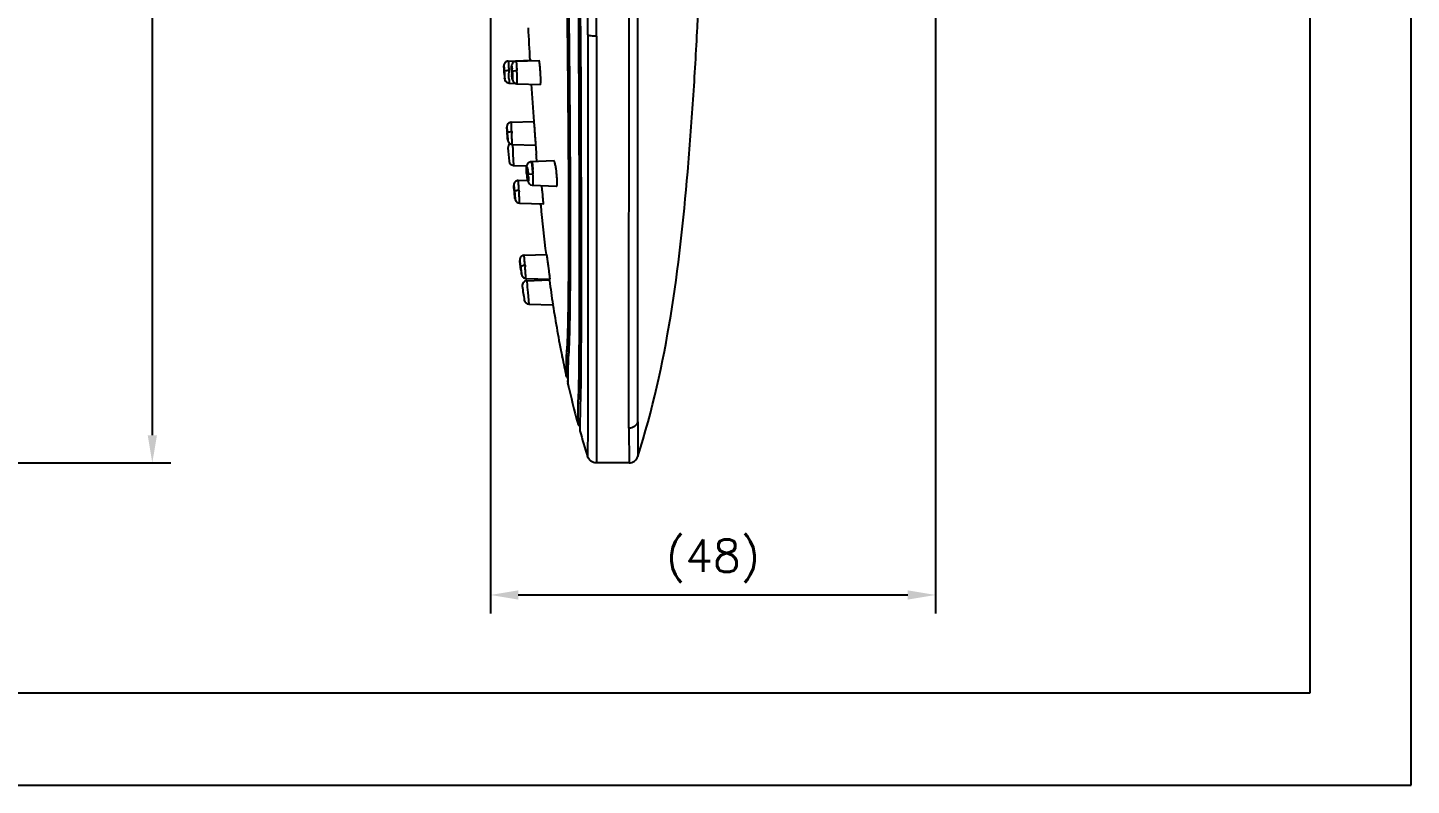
# Model space of a CAD drawing. Extents: x 60834 to 61254, y -28661 to -28364.
# Drawn here: x 61104.4 to 61254.5, y -28661.5 to -28579.3 of the extents above; entities that cross this region are included whole.
import ezdxf

# ---------------------------------------------------------------- set-up
doc = ezdxf.new("R2010")
doc.units = 0
doc.header["$LTSCALE"] = 7
doc.header["$MEASUREMENT"] = 0
doc.layers.get('0').update_dxf_attribs({"color": 2, "linetype": 'CONTINUOUS'})
for name, color, linetype in [('08_ALL_FEATURES', 7, 'CONTINUOUS'), ('DIM', 2, 'CONTINUOUS'), ('TXT', 4, 'CONTINUOUS')]:
    doc.layers.add(name, color=color, linetype=linetype)
doc.styles.add('GHS', font='ROMANS.shx', dxfattribs={"bigfont": 'GHS.shx'})

# ---------------------------------------------------------------- blocks, each defined once
blk = doc.blocks.new('BORDER')
for p, q in [((1, 0), (1, 1)), ((0, 0), (1, 0))]:
    blk.add_line(p, q)

msp = doc.modelspace()

# ---------------------------------------------------------------- linework, layer by layer
at = {"layer": '08_ALL_FEATURES', "color": 7, "linetype": 'Continuous'}
for p, q in [((61166.07, -28580.16), (61166.06, -28484.97)), ((61169.59, -28622.73), (61169.6, -28504.61)), ((61170.54, -28622.04), (61170.56, -28504.65)), ((61164.27, -28571.38), (61164.34, -28582.3)), ((61163.08, -28580.2), (61163.1, -28581.33)), ((61166.07, -28580.16), (61166.05, -28626.49)), ((61156.5, -28582.89), (61158.99, -28582.8)), ((61156.5, -28582.89), (61156.5, -28582.89)), ((61157.34, -28582.9), (61159.84, -28582.81)), ((61157.34, -28582.9), (61157.34, -28582.9)), ((61164.34, -28582.3), (61164.38, -28596.47)), ((61156.03, -28583.75), (61156.04, -28583.99)), ((61156.07, -28584.33), (61156.07, -28584.44)), ((61156.07, -28584.44), (61156.09, -28584.63)), ((61156.12, -28584.9), (61156.14, -28584.97)), ((61156.15, -28584.98), (61156.19, -28585.06)), ((61156.55, -28583.87), (61156.55, -28584.08)), ((61156.55, -28584.08), (61156.56, -28584.17)), ((61156.88, -28584.4), (61156.89, -28584.58)), ((61156.89, -28584.58), (61156.91, -28584.72)), ((61156.2, -28585.07), (61156.27, -28585.14)), ((61156.27, -28585.15), (61156.36, -28585.21)), ((61156.36, -28585.21), (61156.42, -28585.24)), ((61156.58, -28585.27), (61157.25, -28585.3)), ((61157.42, -28585.34), (61159.98, -28585.43)), ((61156.82, -28589.52), (61159.3, -28589.43)), ((61156.34, -28590.14), (61156.35, -28590.29)), ((61156.35, -28590.29), (61156.38, -28590.68)), ((61156.36, -28590.37), (61156.37, -28590.43)), ((61156.37, -28590.43), (61156.39, -28590.64)), ((61156.38, -28590.57), (61156.37, -28590.47)), ((61156.39, -28590.74), (61156.39, -28590.64)), ((61156.39, -28590.79), (61156.39, -28590.72)), ((61156.4, -28590.87), (61156.39, -28590.79)), ((61156.4, -28590.87), (61156.41, -28590.98)), ((61156.87, -28590.52), (61156.87, -28590.69)), ((61156.87, -28590.69), (61156.88, -28590.72)), ((61156.41, -28591.03), (61156.43, -28591.33)), ((61156.43, -28591.33), (61156.44, -28591.42)), ((61156.92, -28591.93), (61159.49, -28592.02)), ((61156.95, -28591.91), (61156.96, -28592.13)), ((61157, -28592.99), (61157.06, -28594.2)), ((61158.91, -28593.81), (61158.68, -28593.91)), ((61161.46, -28593.71), (61158.91, -28593.81)), ((61165.12, -28593.65), (61165.12, -28595.12)), ((61157.06, -28594.2), (61158.48, -28594.25)), ((61158.47, -28594.37), (61158.46, -28594.5)), ((61158.47, -28594.83), (61158.49, -28595.09)), ((61158.49, -28595.09), (61158.49, -28595.09)), ((61158.49, -28595.09), (61158.52, -28595.35)), ((61158.49, -28595.1), (61158.49, -28595.09)), ((61158.52, -28595.35), (61158.56, -28595.59)), ((61158.53, -28595.08), (61158.53, -28595.04)), ((61158.66, -28595.16), (61159.14, -28595.13)), ((61164.21, -28595.16), (61164.21, -28594.59)), ((61164.21, -28595.73), (61164.21, -28595.16)), ((61164.38, -28594.58), (61164.38, -28595.16)), ((61164.38, -28595.16), (61164.39, -28595.73)), ((61165.12, -28595.12), (61165.12, -28596.2)), ((61157.14, -28596.71), (61157.15, -28596.75)), ((61157.58, -28595.84), (61158.6, -28595.8)), ((61157.58, -28595.84), (61157.58, -28595.84)), ((61157.65, -28596.88), (61157.66, -28597.02)), ((61158.56, -28595.59), (61158.59, -28595.78)), ((61158.59, -28595.78), (61158.63, -28595.93)), ((61159.13, -28596.36), (61161.74, -28596.45)), ((61159.13, -28596.36), (61159.13, -28596.36)), ((61165.12, -28596.2), (61165.12, -28596.59)), ((61165.12, -28596.59), (61165.12, -28617.48)), ((61157.21, -28597.64), (61157.22, -28597.73)), ((61157.26, -28597.95), (61157.27, -28597.99)), ((61157.27, -28597.99), (61157.33, -28598.1)), ((61157.33, -28598.1), (61157.42, -28598.19)), ((61157.42, -28598.19), (61157.49, -28598.23)), ((61157.66, -28597.02), (61157.66, -28597.07)), ((61157.72, -28598.3), (61160.3, -28598.39)), ((61160, -28598.42), (61160, -28598.38)), ((61160.01, -28598.53), (61160, -28598.42)), ((61158.22, -28603.96), (61160.68, -28603.87)), ((61157.76, -28604.71), (61157.79, -28604.94)), ((61157.84, -28605.24), (61157.83, -28605.17)), ((61157.87, -28605.56), (61157.88, -28605.66)), ((61157.88, -28605.66), (61157.9, -28605.83)), ((61157.9, -28605.83), (61157.92, -28605.95)), ((61158.31, -28605.04), (61158.32, -28605.15)), ((61158.32, -28605.15), (61158.32, -28605.21)), ((61158.41, -28606.47), (61161.03, -28606.56)), ((61158.49, -28606.73), (61160.95, -28606.64)), ((61158.49, -28606.73), (61158.5, -28606.82)), ((61160.95, -28606.64), (61160.94, -28606.57)), ((61160.96, -28606.71), (61160.95, -28606.64)), ((61160.97, -28606.74), (61160.97, -28606.77)), ((61158.6, -28607.99), (61158.71, -28609.26)), ((61158.71, -28609.26), (61161.35, -28609.35)), ((61161.34, -28609.27), (61161.35, -28609.35)), ((61161.35, -28609.35), (61161.34, -28609.29)), ((61163.15, -28611.38), (61163.14, -28611.71)), ((61162.35, -28615.02), (61162.33, -28614.94)), ((61163.01, -28614.8), (61163.01, -28614.88)), ((61163.02, -28614.8), (61163.02, -28614.88)), ((61163.02, -28614.8), (61163.02, -28614.8)), ((61162.78, -28617.03), (61162.82, -28615.31)), ((61162.78, -28617.09), (61162.78, -28617.03)), ((61162.94, -28617.34), (61162.93, -28617.74)), ((61162.93, -28617.74), (61162.93, -28617.74)), ((61162.95, -28617.09), (61162.94, -28617.34)), ((61162.95, -28617.3), (61162.94, -28617.56)), ((61162.94, -28617.56), (61162.94, -28617.73)), ((61162.94, -28617.74), (61162.94, -28617.79)), ((61162.96, -28616.93), (61162.95, -28617.3)), ((61165.12, -28617.48), (61165.11, -28622.6)), ((61164.3, -28620.05), (61164.29, -28619.97)), ((61164.29, -28619.97), (61164.29, -28620.05)), ((61164.29, -28619.97), (61164.29, -28619.97)), ((61164.26, -28622.31), (61164.26, -28622.55)), ((61164.27, -28622.13), (61164.27, -28622.77)), ((61170.54, -28622.04), (61170.55, -28625.79)), ((61164.26, -28622.55), (61164.25, -28622.94)), ((61164.27, -28622.77), (61164.26, -28623)), ((61165.11, -28622.6), (61165.1, -28625.79)), ((61169.59, -28622.73), (61169.6, -28626.49)), ((61169.6, -28626.49), (61166.05, -28626.49))]:
    msp.add_line(p, q, dxfattribs=at)
for points in [[(61163.01, -28574.51), (61163.09, -28580.92), (61163.15, -28587.47), (61163.19, -28593.62), (61163.21, -28599.16), (61163.21, -28604.04), (61163.19, -28608.12), (61163.14, -28611.34), (61163.09, -28613.61)], [(61156.5, -28582.89), (61156.47, -28582.89), (61156.41, -28582.9), (61156.35, -28582.92), (61156.29, -28582.94), (61156.23, -28582.98), (61156.18, -28583.02), (61156.13, -28583.07), (61156.09, -28583.14), (61156.05, -28583.21), (61156.03, -28583.28), (61156.02, -28583.36), (61156.02, -28583.41), (61156.02, -28583.45), (61156.02, -28583.5), (61156.02, -28583.57), (61156.03, -28583.75)], [(61157.34, -28582.9), (61157.32, -28582.9), (61157.22, -28582.92), (61157.13, -28582.95), (61157.04, -28583.01), (61156.96, -28583.1), (61156.9, -28583.2), (61156.86, -28583.3), (61156.85, -28583.39), (61156.85, -28583.48), (61156.84, -28583.58), (61156.84, -28583.7), (61156.85, -28583.85)], [(61156.09, -28584.63), (61156.09, -28584.7), (61156.1, -28584.75)], [(61156.1, -28584.75), (61156.1, -28584.79), (61156.1, -28584.83), (61156.11, -28584.89), (61156.14, -28584.97), (61156.19, -28585.06), (61156.26, -28585.14), (61156.35, -28585.21), (61156.47, -28585.25), (61156.58, -28585.27)], [(61156.91, -28584.72), (61156.92, -28584.84), (61156.94, -28584.93), (61156.98, -28585.04), (61157.06, -28585.17), (61157.18, -28585.26), (61157.31, -28585.32), (61157.42, -28585.34)], [(61157.25, -28585.3), (61157.29, -28585.32), (61157.3, -28585.32)], [(61156.82, -28589.52), (61156.79, -28589.52), (61156.73, -28589.53), (61156.68, -28589.54), (61156.62, -28589.57), (61156.57, -28589.6), (61156.51, -28589.64), (61156.47, -28589.68), (61156.42, -28589.74), (61156.38, -28589.81), (61156.36, -28589.88), (61156.34, -28589.95), (61156.34, -28590.01), (61156.34, -28590.04), (61156.34, -28590.06), (61156.34, -28590.08), (61156.34, -28590.14)], [(61156.44, -28591.42), (61156.44, -28591.45), (61156.44, -28591.47), (61156.45, -28591.5), (61156.46, -28591.56), (61156.48, -28591.62), (61156.51, -28591.68), (61156.55, -28591.74), (61156.6, -28591.8), (61156.67, -28591.84), (61156.74, -28591.88), (61156.81, -28591.91), (61156.89, -28591.93), (61156.92, -28591.93)], [(61156.45, -28591.53), (61156.47, -28591.6), (61156.5, -28591.66), (61156.54, -28591.72), (61156.59, -28591.78), (61156.65, -28591.83), (61156.7, -28591.86)], [(61158.68, -28593.91), (61158.53, -28594.09), (61158.48, -28594.26), (61158.46, -28594.41)], [(61158.46, -28594.41), (61158.46, -28594.59), (61158.47, -28594.83)], [(61158.48, -28594.25), (61158.48, -28594.25), (61158.47, -28594.37)], [(61157.58, -28595.84), (61157.5, -28595.85), (61157.43, -28595.87), (61157.36, -28595.9), (61157.29, -28595.94), (61157.23, -28596), (61157.18, -28596.06), (61157.14, -28596.14), (61157.11, -28596.23), (61157.1, -28596.32), (61157.09, -28596.37), (61157.1, -28596.43), (61157.1, -28596.49), (61157.11, -28596.58), (61157.11, -28596.68), (61157.12, -28596.8)], [(61158.63, -28595.93), (61158.68, -28596.06), (61158.78, -28596.2), (61158.92, -28596.31), (61159.08, -28596.36), (61159.13, -28596.36)], [(61164.38, -28596.47), (61164.39, -28608.04), (61164.38, -28612.56)], [(61157.18, -28597.41), (61157.19, -28597.53), (61157.21, -28597.64)], [(61157.22, -28597.73), (61157.23, -28597.8), (61157.23, -28597.86), (61157.25, -28597.91), (61157.27, -28598), (61157.33, -28598.1), (61157.43, -28598.2), (61157.55, -28598.27), (61157.7, -28598.3), (61157.72, -28598.3)], [(61158.22, -28603.96), (61158.19, -28603.96), (61158.14, -28603.97), (61158.09, -28603.98), (61158.04, -28604), (61158, -28604.02), (61157.95, -28604.05), (61157.91, -28604.08), (61157.87, -28604.12), (61157.83, -28604.17), (61157.8, -28604.22), (61157.77, -28604.27), (61157.75, -28604.33), (61157.74, -28604.4), (61157.74, -28604.47), (61157.74, -28604.51), (61157.74, -28604.53), (61157.74, -28604.56), (61157.75, -28604.6), (61157.76, -28604.71)], [(61157.92, -28605.95), (61157.93, -28605.99), (61157.93, -28606.02), (61157.94, -28606.05), (61157.95, -28606.09), (61157.97, -28606.16), (61158.01, -28606.24), (61158.06, -28606.31), (61158.14, -28606.37), (61158.22, -28606.42), (61158.32, -28606.46), (61158.41, -28606.47)], [(61157.95, -28606.1), (61157.98, -28606.18), (61158.03, -28606.26), (61158.09, -28606.34), (61158.18, -28606.4), (61158.28, -28606.44), (61158.39, -28606.47), (61158.41, -28606.47)], [(61164.38, -28612.56), (61164.34, -28618.63), (61164.31, -28619.36)]]:
    msp.add_lwpolyline(points, dxfattribs=at)
for centre, radius, start, end in [((59199.87, -28600.06), 1963.31, 0.57933, 0.74536), ((59946.7, -28585.6), 1217.65, 0.23164, 0.49224), ((61724.28, -28550.14), 566.39, 182.9469, 183.3067), ((61117.51, -28586.38), 38.63, 3.5449, 3.9452), ((61107.63, -28587), 48.53, 3.4385, 3.5596), ((61122.69, -28586.05), 33.43, 3.2901, 3.4271), ((61196.6, -28581.72), 40.62, 183.6146, 183.8597), ((61139.01, -28585.11), 17.08, 3.0295, 3.3008), ((61183.01, -28582.63), 27, 183.858, 184.0674), ((61170.32, -28583.55), 14.28, 184.0256, 184.5428), ((61163.3, -28584.1), 7.24, 184.5505, 184.8714), ((61041.63, -28588.1), 114.99, 1.6002, 1.9543), ((61162.14, -28583.82), 5.27, 183.2331, 183.7388), ((61161.29, -28583.88), 4.41, 183.6755, 185.0583), ((61148.91, -28584.5), 8.04, 4.9905, 5.4618), ((61151.77, -28584.41), 5.15, 3.2459, 4.3374), ((61146.5, -28584.71), 10.45, 3.7895, 4.9804), ((61144.52, -28584.85), 12.45, 3.6664, 3.8342), ((61144.24, -28584.87), 12.72, 3.3354, 3.6661), ((61122.02, -28585.31), 35.43, 1.9262, 2.2679), ((61629.67, -28555.83), 471.61, 183.5938, 184.0857), ((61226.52, -28585.43), 70.33, 183.9208, 184.1222), ((61206, -28587.02), 49.75, 184.0942, 184.2656), ((61118.88, -28593.52), 37.62, 4.2728, 4.396), ((61113.36, -28593.93), 43.15, 4.0611, 4.2593), ((61156.96, -28592.28), 0.5, 122.3204, 184.4391), ((61572.5, -28560.01), 417.29, 184.4404, 184.6361), ((61635.77, -28554.96), 477.76, 184.4468, 184.565), ((61157.08, -28593.7), 0.5, 184.6366, 268.0013), ((61166.33, -28594.35), 7.87, 185.4654, 186.0533), ((61165.53, -28594.44), 7.07, 186.0029, 188.2675), ((61153.51, -28595.55), 5.16, 8.8103, 9.4318), ((61155.13, -28595.43), 3.49, 5.7862, 6.5336), ((61150.82, -28595.93), 7.88, 5.5721, 6.1551), ((61151.49, -28595.87), 7.2, 3.329, 5.6009), ((61138.75, -28596.29), 20.48, 3.4402, 4.5992), ((61138.17, -28596.33), 21.07, 3.2732, 3.4565), ((61148.48, -28596.46), 13.33, 5.9546, 6.1046), ((61129.64, -28599.67), 27.66, 5.5301, 6.0562), ((61145.16, -28598.2), 12.06, 5.3662, 6.2304), ((61122.61, -28600.36), 34.73, 5.4114, 5.5546), ((61100.48, -28602.72), 59.99, 5.4077, 6.0635), ((61170.78, -28595.79), 13.69, 185.3696, 185.7087), ((61168.08, -28596.06), 10.97, 185.6942, 186.1287), ((61143.61, -28598.34), 13.62, 4.6658, 5.3683), ((61381, -28577.25), 222.01, 185.4997, 186.8901), ((61126.14, -28609.06), 31.92, 7.5408, 7.9609), ((61199.15, -28599.83), 41.68, 186.7475, 187.1213), ((61052.53, -28618.92), 106.19, 7.4377, 7.5999), ((61190.06, -28601.04), 32.5, 187.0658, 187.3757), ((61191.71, -28600.83), 34.17, 187.3675, 187.5573), ((61141.18, -28607.37), 16.79, 7.3892, 7.5261), ((61132.15, -28608.53), 25.89, 6.9679, 7.3593), ((61182.1, -28602.1), 24.48, 187.5568, 187.6952), ((61202.95, -28599.49), 45.49, 187.6623, 187.8329), ((61180.08, -28602.66), 22.4, 187.7631, 188.3524), ((61158.73, -28608.28), 3.27, 97.5095, 100.9402), ((61158.51, -28607.23), 0.5, 92, 187.906), ((61318.78, -28584.98), 162.31, 187.9031, 188.4508), ((61585.02, -28570.94), 428.02, 184.8092, 184.9655), ((61331.73, -28583.09), 172.39, 187.8755, 188.3036), ((61158.73, -28608.76), 0.5, 188.4536, 268), ((61322.79, -28584.4), 163.36, 188.3018, 188.7632), ((61294.37, -28588.76), 134.61, 188.8001, 191.2174), ((61275.1, -28592.46), 114.98, 191.315, 192.3702), ((61157.23, -28614.26), 5.82, 353.8824, 354.3335), ((61261.81, -28595.47), 101.36, 192.7222, 195.3508), ((61157.29, -28619.56), 7.03, 355.9441, 356.3557), ((61164.51, -28622.94), 0.252, 180.0689, 195.4627), ((61250.76, -28598.51), 89.9, 195.8129, 197.6668), ((61169.6, -28625.49), 1, 269.9955, 342.8998)]:
    msp.add_arc(centre, radius, start, end, dxfattribs=at)
for points, knots in [([(61165.11, -28580.02), (61165.1, -28572.14), (61165.1, -28560.29), (61165.1, -28544.48), (61165.11, -28528.62), (61165.09, -28508.8), (61165.1, -28492.95), (61165.1, -28485.04)], [0, 0, 0, 0, 0.249022, 0.374133, 0.499406, 0.750019, 1, 1, 1, 1]), ([(61170.55, -28625.79), (61172.14, -28620.82), (61174.41, -28610.55), (61175.8, -28597.53), (61176.58, -28587.06), (61177.19, -28576.6), (61177.49, -28568.75), (61177.66, -28563.52)], [0, 0, 0, 0, 0.24921, 0.499763, 0.625021, 0.750081, 1, 1, 1, 1]), ([(61162.87, -28614.18), (61162.89, -28613.98), (61162.92, -28613.47), (61162.96, -28612.55), (61162.99, -28611.33), (61163.03, -28609.13), (61163.06, -28605.71), (61163.07, -28600.88), (61163.06, -28595.18), (61163, -28586.29), (61162.93, -28579.32), (61162.87, -28574.51)], [0, 0, 0, 0, 0.015519, 0.038696, 0.06947, 0.107759, 0.20489, 0.327844, 0.472915, 0.636452, 1, 1, 1, 1]), ([(61164.21, -28594.59), (61164.2, -28591.46), (61164.17, -28584.97), (61164.14, -28578.49), (61164.11, -28575.13)], [0, 0, 0, 0, 0.483206, 1, 1, 1, 1]), ([(61165.11, -28580.02), (61165.15, -28580.05), (61165.27, -28580.09), (61165.49, -28580.13), (61165.76, -28580.15), (61165.96, -28580.16), (61166.07, -28580.16)], [0, 0, 0, 0, 0.149517, 0.384362, 0.683541, 1, 1, 1, 1]), ([(61165.11, -28580.02), (61165.11, -28581.2), (61165.11, -28585.74), (61165.12, -28590.28), (61165.12, -28593.65)], [0, 0, 0, 0, 0.258354, 1, 1, 1, 1]), ([(61163.1, -28581.33), (61163.13, -28584.51), (61163.18, -28590.5), (61163.22, -28598.81), (61163.21, -28605.65), (61163.18, -28609.67), (61163.15, -28611.38)], [0, 0, 0, 0, 0.317575, 0.598111, 0.829782, 1, 1, 1, 1]), ([(61164.34, -28580.68), (61164.34, -28580.95), (61164.34, -28582.03), (61164.35, -28583.12), (61164.35, -28583.93)], [0, 0, 0, 0, 0.251856, 1, 1, 1, 1]), ([(61156.02, -28583.59), (61156.02, -28583.57), (61156.02, -28583.53), (61156.02, -28583.48), (61156.02, -28583.45), (61156.02, -28583.43), (61156.02, -28583.42), (61156.02, -28583.41), (61156.02, -28583.44), (61156.03, -28583.46), (61156.03, -28583.53), (61156.04, -28583.61), (61156.04, -28583.68), (61156.05, -28583.72)], [0, 0, 0, 0, 0.179499, 0.248605, 0.302751, 0.341162, 0.363578, 0.370069, 0.380515, 0.449766, 0.580187, 0.766325, 1, 1, 1, 1]), ([(61156.5, -28582.89), (61156.5, -28582.89), (61156.5, -28582.9), (61156.51, -28582.91), (61156.51, -28582.93), (61156.51, -28582.96), (61156.51, -28583), (61156.51, -28583.07), (61156.52, -28583.18), (61156.52, -28583.32), (61156.53, -28583.49), (61156.54, -28583.68), (61156.54, -28583.81), (61156.55, -28583.87)], [0, 0, 0, 0, 0.004715, 0.018517, 0.041367, 0.073173, 0.113656, 0.162439, 0.283385, 0.432504, 0.605374, 0.796839, 1, 1, 1, 1]), ([(61156.84, -28583.61), (61156.84, -28583.58), (61156.85, -28583.54), (61156.85, -28583.48), (61156.85, -28583.46), (61156.85, -28583.44), (61156.86, -28583.43), (61156.86, -28583.42), (61156.87, -28583.43), (61156.87, -28583.44), (61156.88, -28583.47), (61156.88, -28583.49), (61156.89, -28583.55), (61156.9, -28583.63), (61156.91, -28583.7), (61156.91, -28583.74)], [0, 0, 0, 0, 0.176546, 0.244475, 0.297744, 0.335733, 0.358588, 0.368624, 0.382424, 0.41066, 0.454023, 0.512155, 0.584539, 0.769153, 1, 1, 1, 1]), ([(61157.34, -28582.9), (61157.34, -28582.9), (61157.35, -28582.9), (61157.35, -28582.92), (61157.36, -28582.94), (61157.36, -28582.99), (61157.37, -28583.07), (61157.38, -28583.19), (61157.39, -28583.34), (61157.4, -28583.58), (61157.41, -28583.77), (61157.42, -28583.91)], [0, 0, 0, 0, 0.006132, 0.020603, 0.043761, 0.075507, 0.16399, 0.284318, 0.433071, 0.605169, 1, 1, 1, 1]), ([(61159, -28582.83), (61159, -28582.83), (61158.99, -28582.82), (61158.99, -28582.8), (61158.99, -28582.8)], [0, 0, 0, 0, 0.740195, 1, 1, 1, 1]), ([(61159.99, -28584.12), (61159.98, -28583.95), (61159.96, -28583.71), (61159.93, -28583.4), (61159.91, -28583.2), (61159.89, -28583.04), (61159.87, -28582.92), (61159.86, -28582.85), (61159.85, -28582.82), (61159.84, -28582.81), (61159.84, -28582.81)], [0, 0, 0, 0, 0.380473, 0.552357, 0.703047, 0.826999, 0.919484, 0.977239, 0.992645, 1, 1, 1, 1]), ([(61156.05, -28583.83), (61156.05, -28583.82), (61156.04, -28583.82), (61156.05, -28583.8), (61156.04, -28583.8)], [0, 0, 0, 0, 0.745256, 1, 1, 1, 1]), ([(61156.04, -28583.8), (61156.04, -28583.8), (61156.04, -28583.81), (61156.04, -28583.83), (61156.04, -28583.85), (61156.04, -28583.89), (61156.05, -28583.93), (61156.05, -28583.99), (61156.05, -28584.04), (61156.06, -28584.08)], [0, 0, 0, 0, 0.019767, 0.076968, 0.169317, 0.293696, 0.445149, 0.618329, 1, 1, 1, 1]), ([(61156.06, -28584.05), (61156.06, -28584.03), (61156.06, -28583.95), (61156.05, -28583.88), (61156.05, -28583.83)], [0, 0, 0, 0, 0.308941, 1, 1, 1, 1]), ([(61156.06, -28583.99), (61156.06, -28583.97), (61156.12, -28583.94), (61156.16, -28583.93), (61156.2, -28583.92)], [0, 0, 0, 0, 0.300442, 1, 1, 1, 1]), ([(61156.06, -28584.11), (61156.06, -28584.13), (61156.06, -28584.2), (61156.07, -28584.28), (61156.07, -28584.33)], [0, 0, 0, 0, 0.307653, 1, 1, 1, 1]), ([(61156.07, -28584.09), (61156.08, -28584.21), (61156.09, -28584.44), (61156.1, -28584.6), (61156.11, -28584.86), (61156.1, -28584.75), (61156.09, -28584.72)], [0, 0, 0, 0, 0.438941, 0.76538, 0.891929, 1, 1, 1, 1]), ([(61156.08, -28584.35), (61156.08, -28584.35), (61156.08, -28584.35), (61156.08, -28584.34), (61156.08, -28584.33), (61156.08, -28584.31), (61156.07, -28584.26), (61156.07, -28584.23), (61156.07, -28584.21)], [0, 0, 0, 0, 0.017486, 0.068821, 0.152935, 0.268587, 0.586697, 1, 1, 1, 1]), ([(61156.07, -28584.33), (61156.07, -28584.33), (61156.08, -28584.34), (61156.07, -28584.35), (61156.08, -28584.35)], [0, 0, 0, 0, 0.742339, 1, 1, 1, 1]), ([(61156.2, -28583.92), (61156.21, -28583.92), (61156.26, -28583.91), (61156.31, -28583.9), (61156.35, -28583.89)], [0, 0, 0, 0, 0.226639, 1, 1, 1, 1]), ([(61156.58, -28584.88), (61156.58, -28584.94), (61156.58, -28585.02), (61156.58, -28585.11), (61156.59, -28585.17), (61156.58, -28585.21), (61156.59, -28585.24), (61156.58, -28585.26), (61156.59, -28585.27), (61156.58, -28585.27)], [0, 0, 0, 0, 0.42155, 0.593608, 0.737066, 0.85034, 0.932483, 0.982602, 1, 1, 1, 1]), ([(61156.85, -28583.86), (61156.85, -28583.83), (61156.85, -28583.75), (61156.84, -28583.67), (61156.84, -28583.61)], [0, 0, 0, 0, 0.278134, 1, 1, 1, 1]), ([(61156.88, -28583.96), (61156.87, -28583.95), (61156.87, -28583.92), (61156.87, -28583.88), (61156.88, -28583.85)], [0, 0, 0, 0, 0.297234, 1, 1, 1, 1]), ([(61156.88, -28583.81), (61156.88, -28583.81), (61156.89, -28583.82), (61156.89, -28583.83), (61156.89, -28583.85), (61156.9, -28583.88), (61156.9, -28583.94), (61156.91, -28583.99), (61156.91, -28584.02)], [0, 0, 0, 0, 0.022163, 0.076388, 0.163065, 0.280874, 0.598265, 1, 1, 1, 1]), ([(61156.88, -28583.85), (61156.88, -28583.84), (61156.88, -28583.83), (61156.88, -28583.81), (61156.88, -28583.81)], [0, 0, 0, 0, 0.730577, 1, 1, 1, 1]), ([(61156.88, -28584.12), (61156.88, -28584.1), (61156.88, -28584.05), (61156.88, -28584), (61156.88, -28583.96)], [0, 0, 0, 0, 0.259232, 1, 1, 1, 1]), ([(61156.92, -28584.76), (61156.91, -28584.74), (61156.9, -28584.63), (61156.89, -28584.52), (61156.88, -28584.43)], [0, 0, 0, 0, 0.196726, 1, 1, 1, 1]), ([(61156.92, -28584.42), (61156.91, -28584.42), (61156.91, -28584.4), (61156.9, -28584.38), (61156.9, -28584.33), (61156.89, -28584.29), (61156.89, -28584.27)], [0, 0, 0, 0, 0.075855, 0.276032, 0.591005, 1, 1, 1, 1]), ([(61156.92, -28584.12), (61156.92, -28584.13), (61156.92, -28584.18), (61156.92, -28584.23), (61156.92, -28584.27)], [0, 0, 0, 0, 0.259103, 1, 1, 1, 1]), ([(61156.92, -28584.27), (61156.92, -28584.28), (61156.92, -28584.32), (61156.92, -28584.35), (61156.92, -28584.38)], [0, 0, 0, 0, 0.297364, 1, 1, 1, 1]), ([(61156.92, -28584.38), (61156.92, -28584.39), (61156.92, -28584.4), (61156.92, -28584.42), (61156.92, -28584.42)], [0, 0, 0, 0, 0.733778, 1, 1, 1, 1]), ([(61156.95, -28584.84), (61156.95, -28584.84), (61156.95, -28584.85), (61156.95, -28584.86), (61156.94, -28584.87), (61156.94, -28584.86), (61156.93, -28584.85), (61156.93, -28584.83), (61156.92, -28584.8), (61156.92, -28584.78), (61156.92, -28584.76)], [0, 0, 0, 0, 0.134616, 0.216295, 0.252436, 0.299292, 0.396405, 0.54646, 0.748256, 1, 1, 1, 1]), ([(61156.94, -28584.02), (61156.94, -28584), (61157, -28583.98), (61157.04, -28583.96), (61157.08, -28583.95)], [0, 0, 0, 0, 0.315737, 1, 1, 1, 1]), ([(61156.94, -28584.13), (61156.95, -28584.18), (61156.96, -28584.36), (61156.96, -28584.55), (61156.96, -28584.68)], [0, 0, 0, 0, 0.278247, 1, 1, 1, 1]), ([(61156.96, -28584.68), (61156.96, -28584.7), (61156.96, -28584.75), (61156.96, -28584.8), (61156.95, -28584.84)], [0, 0, 0, 0, 0.317822, 1, 1, 1, 1]), ([(61157.08, -28583.95), (61157.1, -28583.95), (61157.21, -28583.92), (61157.33, -28583.91), (61157.42, -28583.91)], [0, 0, 0, 0, 0.226383, 1, 1, 1, 1]), ([(61157.42, -28584.12), (61157.43, -28584.2), (61157.43, -28584.35), (61157.44, -28584.58), (61157.44, -28584.79), (61157.44, -28584.97), (61157.44, -28585.12), (61157.44, -28585.22), (61157.44, -28585.28), (61157.43, -28585.31), (61157.43, -28585.33), (61157.43, -28585.34), (61157.42, -28585.34)], [0, 0, 0, 0, 0.194892, 0.381964, 0.554304, 0.705032, 0.829032, 0.921896, 0.955405, 0.979679, 0.99437, 1, 1, 1, 1]), ([(61159.99, -28585.43), (61159.99, -28585.43), (61160, -28585.42), (61160, -28585.39), (61160.01, -28585.31), (61160.02, -28585.2), (61160.02, -28585.03), (61160.02, -28584.84), (61160.01, -28584.53), (61160, -28584.28), (61159.99, -28584.12)], [0, 0, 0, 0, 0.007053, 0.021985, 0.078937, 0.170985, 0.294935, 0.445962, 0.618395, 1, 1, 1, 1]), ([(61164.35, -28583.93), (61164.35, -28585.74), (61164.36, -28589.29), (61164.38, -28592.85), (61164.38, -28594.58)], [0, 0, 0, 0, 0.510735, 1, 1, 1, 1]), ([(61159.4, -28590.72), (61159.4, -28590.64), (61159.38, -28590.47), (61159.37, -28590.23), (61159.35, -28590.01), (61159.33, -28589.82), (61159.32, -28589.68), (61159.32, -28589.59), (61159.31, -28589.53), (61159.31, -28589.49), (61159.31, -28589.46), (61159.3, -28589.44), (61159.3, -28589.43), (61159.3, -28589.43)], [0, 0, 0, 0, 0.194577, 0.382206, 0.554884, 0.706254, 0.830679, 0.881206, 0.923257, 0.956466, 0.98047, 0.995004, 1, 1, 1, 1]), ([(61156.35, -28590.24), (61156.35, -28590.18), (61156.33, -28589.9), (61156.36, -28590.27), (61156.36, -28590.37)], [0, 0, 0, 0, 0.367101, 1, 1, 1, 1]), ([(61156.37, -28590.43), (61156.37, -28590.43), (61156.37, -28590.44), (61156.37, -28590.45), (61156.37, -28590.47), (61156.37, -28590.49), (61156.37, -28590.52), (61156.38, -28590.57), (61156.38, -28590.61), (61156.38, -28590.64)], [0, 0, 0, 0, 0.018333, 0.072099, 0.159383, 0.278185, 0.425559, 0.597765, 1, 1, 1, 1]), ([(61156.37, -28590.47), (61156.37, -28590.46), (61156.37, -28590.45), (61156.37, -28590.44), (61156.37, -28590.44), (61156.37, -28590.43), (61156.37, -28590.43)], [0, 0, 0, 0, 0.432331, 0.745415, 0.935766, 1, 1, 1, 1]), ([(61156.39, -28590.64), (61156.38, -28590.63), (61156.41, -28590.61), (61156.47, -28590.59), (61156.56, -28590.57), (61156.63, -28590.55), (61156.67, -28590.55)], [0, 0, 0, 0, 0.092316, 0.290911, 0.603615, 1, 1, 1, 1]), ([(61156.39, -28590.74), (61156.41, -28590.98), (61156.47, -28591.83), (61156.42, -28591.16), (61156.41, -28591.02)], [0, 0, 0, 0, 0.620757, 1, 1, 1, 1]), ([(61156.41, -28591.01), (61156.41, -28591.01), (61156.41, -28591), (61156.41, -28591), (61156.41, -28590.99), (61156.4, -28590.96), (61156.4, -28590.92), (61156.4, -28590.89), (61156.4, -28590.87)], [0, 0, 0, 0, 0.017627, 0.069372, 0.153774, 0.269328, 0.58651, 1, 1, 1, 1]), ([(61156.41, -28590.98), (61156.41, -28590.98), (61156.41, -28590.99), (61156.41, -28591), (61156.41, -28591), (61156.41, -28591.01), (61156.41, -28591.01)], [0, 0, 0, 0, 0.432388, 0.745556, 0.935921, 1, 1, 1, 1]), ([(61156.87, -28590.52), (61156.86, -28590.46), (61156.86, -28590.32), (61156.85, -28590.13), (61156.84, -28589.96), (61156.83, -28589.81), (61156.83, -28589.71), (61156.83, -28589.64), (61156.82, -28589.59), (61156.82, -28589.56), (61156.82, -28589.54), (61156.82, -28589.53), (61156.82, -28589.52), (61156.82, -28589.52)], [0, 0, 0, 0, 0.202782, 0.394047, 0.566894, 0.716141, 0.837272, 0.886159, 0.92673, 0.958592, 0.98149, 0.995322, 1, 1, 1, 1]), ([(61156.92, -28591.93), (61156.93, -28591.93), (61156.92, -28591.92), (61156.93, -28591.9), (61156.92, -28591.87), (61156.92, -28591.83), (61156.92, -28591.78), (61156.92, -28591.69), (61156.91, -28591.56), (61156.9, -28591.38), (61156.89, -28591.18), (61156.89, -28590.95), (61156.88, -28590.8), (61156.88, -28590.72)], [0, 0, 0, 0, 0.005096, 0.019794, 0.043876, 0.077101, 0.119222, 0.169838, 0.294273, 0.445652, 0.618297, 0.805803, 1, 1, 1, 1]), ([(61159.5, -28592.02), (61159.5, -28592.02), (61159.49, -28592), (61159.5, -28591.99), (61159.49, -28591.96), (61159.49, -28591.92), (61159.49, -28591.86), (61159.48, -28591.77), (61159.47, -28591.63), (61159.46, -28591.43), (61159.44, -28591.21), (61159.42, -28590.97), (61159.41, -28590.81), (61159.4, -28590.72)], [0, 0, 0, 0, 0.004668, 0.018989, 0.042822, 0.075877, 0.11786, 0.168423, 0.292982, 0.444625, 0.617597, 0.80542, 1, 1, 1, 1]), ([(61156.96, -28592.13), (61156.97, -28592.19), (61156.98, -28592.48), (61156.99, -28592.76), (61157, -28592.99)], [0, 0, 0, 0, 0.214169, 1, 1, 1, 1]), ([(61158.98, -28593.8), (61158.98, -28593.8), (61158.99, -28593.81), (61159, -28593.84), (61159.01, -28593.9), (61159.03, -28594.01), (61159.04, -28594.09), (61159.05, -28594.14)], [0, 0, 0, 0, 0.026451, 0.078965, 0.272856, 0.58355, 1, 1, 1, 1]), ([(61159.05, -28593.8), (61159.05, -28593.8), (61159.06, -28593.81), (61159.07, -28593.84), (61159.08, -28593.88), (61159.08, -28593.91), (61159.08, -28593.92)], [0, 0, 0, 0, 0.093268, 0.289153, 0.592402, 1, 1, 1, 1]), ([(61159.08, -28593.92), (61159.09, -28593.94), (61159.1, -28594.04), (61159.12, -28594.14), (61159.13, -28594.22)], [0, 0, 0, 0, 0.200113, 1, 1, 1, 1]), ([(61159.59, -28593.78), (61159.59, -28593.72), (61159.57, -28593.46), (61159.54, -28593.19), (61159.53, -28592.99)], [0, 0, 0, 0, 0.225746, 1, 1, 1, 1]), ([(61161.74, -28595.04), (61161.72, -28594.87), (61161.69, -28594.62), (61161.64, -28594.31), (61161.6, -28594.11), (61161.56, -28593.95), (61161.53, -28593.82), (61161.5, -28593.75), (61161.47, -28593.71), (61161.46, -28593.71)], [0, 0, 0, 0, 0.37775, 0.547729, 0.696758, 0.819717, 0.91252, 0.972155, 1, 1, 1, 1]), ([(61158.49, -28595.1), (61158.49, -28595.04), (61158.47, -28594.85), (61158.46, -28594.65), (61158.47, -28594.51)], [0, 0, 0, 0, 0.285706, 1, 1, 1, 1]), ([(61158.47, -28594.51), (61158.47, -28594.49), (61158.47, -28594.45), (61158.48, -28594.39), (61158.48, -28594.36), (61158.5, -28594.34), (61158.52, -28594.36), (61158.54, -28594.41), (61158.55, -28594.47), (61158.56, -28594.51)], [0, 0, 0, 0, 0.203078, 0.353676, 0.449192, 0.495285, 0.544272, 0.643274, 1, 1, 1, 1]), ([(61158.51, -28594.87), (61158.51, -28594.86), (61158.51, -28594.82), (61158.51, -28594.78), (61158.52, -28594.75)], [0, 0, 0, 0, 0.303572, 1, 1, 1, 1]), ([(61158.53, -28595.04), (61158.52, -28595.03), (61158.52, -28594.97), (61158.52, -28594.91), (61158.51, -28594.87)], [0, 0, 0, 0, 0.263822, 1, 1, 1, 1]), ([(61158.52, -28594.75), (61158.52, -28594.74), (61158.52, -28594.73), (61158.52, -28594.71), (61158.53, -28594.71)], [0, 0, 0, 0, 0.700154, 1, 1, 1, 1]), ([(61158.53, -28594.71), (61158.53, -28594.71), (61158.54, -28594.72), (61158.55, -28594.75), (61158.57, -28594.82), (61158.58, -28594.91), (61158.59, -28594.99), (61158.6, -28595.03)], [0, 0, 0, 0, 0.027973, 0.086638, 0.298182, 0.615481, 1, 1, 1, 1]), ([(61158.6, -28595.44), (61158.6, -28595.44), (61158.59, -28595.43), (61158.58, -28595.41), (61158.57, -28595.38), (61158.56, -28595.31), (61158.54, -28595.21), (61158.53, -28595.12), (61158.53, -28595.08)], [0, 0, 0, 0, 0.028724, 0.089432, 0.182956, 0.306625, 0.626269, 1, 1, 1, 1]), ([(61158.59, -28595.76), (61158.59, -28595.73), (61158.57, -28595.63), (61158.55, -28595.53), (61158.54, -28595.45)], [0, 0, 0, 0, 0.211476, 1, 1, 1, 1]), ([(61158.56, -28594.51), (61158.56, -28594.52), (61158.58, -28594.59), (61158.59, -28594.65), (61158.6, -28594.71)], [0, 0, 0, 0, 0.21971, 1, 1, 1, 1]), ([(61158.6, -28595.08), (61158.6, -28595.09), (61158.61, -28595.15), (61158.61, -28595.21), (61158.62, -28595.26)], [0, 0, 0, 0, 0.258965, 1, 1, 1, 1]), ([(61158.61, -28594.76), (61158.61, -28594.79), (61158.63, -28594.89), (61158.64, -28595), (61158.65, -28595.08)], [0, 0, 0, 0, 0.238088, 1, 1, 1, 1]), ([(61158.62, -28595.26), (61158.62, -28595.27), (61158.62, -28595.32), (61158.62, -28595.36), (61158.62, -28595.39)], [0, 0, 0, 0, 0.296577, 1, 1, 1, 1]), ([(61158.68, -28595.45), (61158.68, -28595.48), (61158.69, -28595.58), (61158.69, -28595.68), (61158.69, -28595.75)], [0, 0, 0, 0, 0.284853, 1, 1, 1, 1]), ([(61159.05, -28594.14), (61159.05, -28594.17), (61159.07, -28594.3), (61159.08, -28594.43), (61159.09, -28594.53)], [0, 0, 0, 0, 0.222847, 1, 1, 1, 1]), ([(61159.09, -28594.53), (61159.1, -28594.58), (61159.11, -28594.76), (61159.12, -28594.93), (61159.13, -28595.07)], [0, 0, 0, 0, 0.239922, 1, 1, 1, 1]), ([(61159.13, -28594.22), (61159.13, -28594.26), (61159.14, -28594.4), (61159.16, -28594.54), (61159.17, -28594.65)], [0, 0, 0, 0, 0.22676, 1, 1, 1, 1]), ([(61159.14, -28595.13), (61159.15, -28595.29), (61159.16, -28595.52), (61159.16, -28595.81), (61159.17, -28595.99), (61159.16, -28596.14), (61159.16, -28596.25), (61159.15, -28596.32), (61159.14, -28596.35), (61159.14, -28596.36), (61159.13, -28596.36)], [0, 0, 0, 0, 0.385494, 0.557643, 0.7078, 0.82994, 0.920523, 0.977117, 0.992376, 1, 1, 1, 1]), ([(61161.74, -28596.45), (61161.75, -28596.45), (61161.78, -28596.41), (61161.79, -28596.34), (61161.8, -28596.21), (61161.8, -28595.96), (61161.79, -28595.58), (61161.76, -28595.25), (61161.74, -28595.08)], [0, 0, 0, 0, 0.025829, 0.083177, 0.174902, 0.298094, 0.620158, 1, 1, 1, 1]), ([(61157.11, -28596.58), (61157.1, -28596.55), (61157.1, -28596.5), (61157.1, -28596.45), (61157.1, -28596.42), (61157.1, -28596.4), (61157.1, -28596.39), (61157.1, -28596.38), (61157.1, -28596.4), (61157.11, -28596.41), (61157.11, -28596.43), (61157.11, -28596.46), (61157.12, -28596.52), (61157.13, -28596.6), (61157.14, -28596.67), (61157.14, -28596.71)], [0, 0, 0, 0, 0.178368, 0.246975, 0.30065, 0.338618, 0.360662, 0.367212, 0.378453, 0.405735, 0.448814, 0.507116, 0.580041, 0.766614, 1, 1, 1, 1]), ([(61157.13, -28596.84), (61157.12, -28596.81), (61157.12, -28596.73), (61157.11, -28596.64), (61157.11, -28596.58)], [0, 0, 0, 0, 0.277649, 1, 1, 1, 1]), ([(61157.14, -28596.79), (61157.14, -28596.78), (61157.13, -28596.77), (61157.14, -28596.76), (61157.13, -28596.76)], [0, 0, 0, 0, 0.739287, 1, 1, 1, 1]), ([(61157.13, -28596.76), (61157.13, -28596.76), (61157.13, -28596.77), (61157.13, -28596.78), (61157.13, -28596.81), (61157.14, -28596.85), (61157.14, -28596.9), (61157.15, -28596.97), (61157.15, -28597.03), (61157.16, -28597.07)], [0, 0, 0, 0, 0.019563, 0.076594, 0.168881, 0.293263, 0.444781, 0.61808, 1, 1, 1, 1]), ([(61157.15, -28596.89), (61157.15, -28596.88), (61157.15, -28596.84), (61157.14, -28596.81), (61157.14, -28596.79)], [0, 0, 0, 0, 0.304887, 1, 1, 1, 1]), ([(61157.17, -28597), (61157.17, -28596.99), (61157.23, -28596.96), (61157.27, -28596.95), (61157.31, -28596.94)], [0, 0, 0, 0, 0.297133, 1, 1, 1, 1]), ([(61157.31, -28596.94), (61157.32, -28596.93), (61157.37, -28596.92), (61157.42, -28596.91), (61157.46, -28596.9)], [0, 0, 0, 0, 0.226816, 1, 1, 1, 1]), ([(61157.65, -28596.88), (61157.65, -28596.81), (61157.64, -28596.67), (61157.63, -28596.48), (61157.62, -28596.3), (61157.61, -28596.14), (61157.6, -28596.03), (61157.59, -28595.96), (61157.59, -28595.92), (61157.59, -28595.89), (61157.58, -28595.86), (61157.58, -28595.85), (61157.58, -28595.84), (61157.58, -28595.84)], [0, 0, 0, 0, 0.202163, 0.393099, 0.565847, 0.715165, 0.836476, 0.885474, 0.92616, 0.958134, 0.981145, 0.995101, 1, 1, 1, 1]), ([(61158.69, -28595.75), (61158.69, -28595.77), (61158.68, -28595.81), (61158.68, -28595.86), (61158.66, -28595.94), (61158.62, -28595.87), (61158.61, -28595.82), (61158.6, -28595.78), (61158.59, -28595.76)], [0, 0, 0, 0, 0.20501, 0.35732, 0.497452, 0.642008, 0.795371, 1, 1, 1, 1]), ([(61164.11, -28619.36), (61164.14, -28619.03), (61164.16, -28618.15), (61164.18, -28616.54), (61164.2, -28614.34), (61164.22, -28611.57), (61164.22, -28608.27), (61164.23, -28602.93), (61164.22, -28598.69), (61164.21, -28595.73)], [0, 0, 0, 0, 0.042344, 0.110515, 0.204527, 0.322402, 0.462193, 0.623803, 1, 1, 1, 1]), ([(61164.39, -28595.73), (61164.39, -28598.26), (61164.4, -28602.94), (61164.4, -28608.53), (61164.39, -28612.36), (61164.38, -28614.7), (61164.36, -28616.66), (61164.35, -28617.83), (61164.35, -28618.34)], [0, 0, 0, 0, 0.335635, 0.621303, 0.740907, 0.844653, 0.931493, 1, 1, 1, 1]), ([(61157.19, -28597.38), (61157.19, -28597.38), (61157.19, -28597.38), (61157.19, -28597.37), (61157.19, -28597.36), (61157.18, -28597.33), (61157.18, -28597.29), (61157.17, -28597.25), (61157.17, -28597.23)], [0, 0, 0, 0, 0.019087, 0.071387, 0.155928, 0.271317, 0.587484, 1, 1, 1, 1]), ([(61157.18, -28597.09), (61157.2, -28597.24), (61157.22, -28597.48), (61157.24, -28597.72), (61157.24, -28597.81)], [0, 0, 0, 0, 0.617686, 1, 1, 1, 1]), ([(61157.18, -28597.23), (61157.18, -28597.25), (61157.19, -28597.29), (61157.19, -28597.32), (61157.19, -28597.35)], [0, 0, 0, 0, 0.305356, 1, 1, 1, 1]), ([(61157.22, -28597.74), (61157.22, -28597.72), (61157.2, -28597.6), (61157.19, -28597.48), (61157.18, -28597.39)], [0, 0, 0, 0, 0.196284, 1, 1, 1, 1]), ([(61157.19, -28597.35), (61157.19, -28597.36), (61157.19, -28597.37), (61157.19, -28597.38), (61157.19, -28597.38)], [0, 0, 0, 0, 0.747032, 1, 1, 1, 1]), ([(61157.24, -28597.81), (61157.24, -28597.82), (61157.24, -28597.83), (61157.24, -28597.84), (61157.24, -28597.85), (61157.23, -28597.84), (61157.23, -28597.83), (61157.23, -28597.8), (61157.22, -28597.78), (61157.22, -28597.75), (61157.22, -28597.74)], [0, 0, 0, 0, 0.138304, 0.21945, 0.244608, 0.283037, 0.379132, 0.532038, 0.739709, 1, 1, 1, 1]), ([(61157.72, -28598.3), (61157.72, -28598.3), (61157.72, -28598.29), (61157.72, -28598.28), (61157.72, -28598.24), (61157.72, -28598.2), (61157.72, -28598.15), (61157.71, -28598.06), (61157.71, -28597.93), (61157.7, -28597.74), (61157.69, -28597.53), (61157.68, -28597.31), (61157.67, -28597.15), (61157.66, -28597.07)], [0, 0, 0, 0, 0.005156, 0.019826, 0.043871, 0.077065, 0.119166, 0.169773, 0.294209, 0.445614, 0.618289, 0.805811, 1, 1, 1, 1]), ([(61160.31, -28598.39), (61160.31, -28598.39), (61160.31, -28598.38), (61160.31, -28598.37), (61160.31, -28598.33), (61160.31, -28598.29), (61160.3, -28598.23), (61160.3, -28598.14), (61160.29, -28597.99), (61160.27, -28597.79), (61160.25, -28597.57), (61160.23, -28597.32), (61160.22, -28597.15), (61160.21, -28597.07)], [0, 0, 0, 0, 0.004874, 0.01912, 0.042824, 0.07576, 0.117674, 0.168187, 0.292685, 0.444376, 0.617457, 0.805405, 1, 1, 1, 1]), ([(61158.31, -28605.04), (61158.3, -28604.97), (61158.29, -28604.83), (61158.27, -28604.62), (61158.26, -28604.44), (61158.25, -28604.28), (61158.24, -28604.16), (61158.23, -28604.09), (61158.23, -28604.04), (61158.22, -28604.01), (61158.22, -28603.98), (61158.22, -28603.97), (61158.22, -28603.96), (61158.22, -28603.96)], [0, 0, 0, 0, 0.201328, 0.391927, 0.564717, 0.714324, 0.836031, 0.885227, 0.926084, 0.958185, 0.981278, 0.995248, 1, 1, 1, 1]), ([(61160.86, -28605.21), (61160.85, -28605.12), (61160.83, -28604.95), (61160.8, -28604.71), (61160.77, -28604.48), (61160.74, -28604.28), (61160.72, -28604.13), (61160.71, -28604.04), (61160.7, -28603.98), (61160.69, -28603.94), (61160.69, -28603.9), (61160.68, -28603.89), (61160.68, -28603.87), (61160.68, -28603.87)], [0, 0, 0, 0, 0.194075, 0.381282, 0.553742, 0.705131, 0.829778, 0.880465, 0.922687, 0.956065, 0.980225, 0.994886, 1, 1, 1, 1]), ([(61157.74, -28604.56), (61157.74, -28604.55), (61157.74, -28604.54), (61157.74, -28604.53), (61157.74, -28604.52), (61157.74, -28604.54), (61157.74, -28604.55), (61157.75, -28604.59), (61157.75, -28604.62), (61157.76, -28604.64)], [0, 0, 0, 0, 0.135743, 0.213801, 0.23396, 0.273431, 0.371669, 0.527007, 1, 1, 1, 1]), ([(61157.76, -28604.73), (61157.76, -28604.71), (61157.75, -28604.65), (61157.75, -28604.6), (61157.74, -28604.56)], [0, 0, 0, 0, 0.318679, 1, 1, 1, 1]), ([(61157.78, -28604.87), (61157.79, -28604.87), (61157.78, -28604.89), (61157.79, -28604.9), (61157.79, -28604.93), (61157.8, -28604.96), (61157.8, -28605.01), (61157.81, -28605.08), (61157.82, -28605.13), (61157.83, -28605.17)], [0, 0, 0, 0, 0.019279, 0.075248, 0.165576, 0.287554, 0.437077, 0.609652, 1, 1, 1, 1]), ([(61157.79, -28604.91), (61157.79, -28604.91), (61157.79, -28604.9), (61157.78, -28604.88), (61157.78, -28604.88), (61157.78, -28604.87), (61157.78, -28604.87)], [0, 0, 0, 0, 0.432309, 0.745405, 0.935724, 1, 1, 1, 1]), ([(61157.8, -28605.04), (61157.8, -28605.02), (61157.8, -28604.98), (61157.79, -28604.94), (61157.79, -28604.91)], [0, 0, 0, 0, 0.302371, 1, 1, 1, 1]), ([(61157.83, -28605.17), (61157.83, -28605.16), (61157.86, -28605.14), (61157.91, -28605.12), (61158, -28605.09), (61158.07, -28605.08), (61158.11, -28605.07)], [0, 0, 0, 0, 0.087435, 0.285998, 0.601323, 1, 1, 1, 1]), ([(61157.84, -28605.24), (61157.84, -28605.29), (61157.87, -28605.49), (61157.9, -28605.68), (61157.91, -28605.83)], [0, 0, 0, 0, 0.276502, 1, 1, 1, 1]), ([(61157.87, -28605.55), (61157.87, -28605.55), (61157.87, -28605.54), (61157.87, -28605.54), (61157.87, -28605.52), (61157.86, -28605.49), (61157.86, -28605.45), (61157.85, -28605.4), (61157.85, -28605.38)], [0, 0, 0, 0, 0.017981, 0.07007, 0.154785, 0.27056, 0.587635, 1, 1, 1, 1]), ([(61157.85, -28605.39), (61157.85, -28605.4), (61157.86, -28605.44), (61157.86, -28605.48), (61157.87, -28605.51)], [0, 0, 0, 0, 0.301868, 1, 1, 1, 1]), ([(61157.87, -28605.51), (61157.87, -28605.52), (61157.87, -28605.53), (61157.87, -28605.54), (61157.87, -28605.54), (61157.87, -28605.55), (61157.87, -28605.55)], [0, 0, 0, 0, 0.432523, 0.745777, 0.936065, 1, 1, 1, 1]), ([(61157.91, -28605.83), (61157.91, -28605.84), (61157.92, -28605.9), (61157.93, -28605.96), (61157.93, -28605.99)], [0, 0, 0, 0, 0.317538, 1, 1, 1, 1]), ([(61157.93, -28605.99), (61157.93, -28606), (61157.93, -28606.01), (61157.94, -28606.02), (61157.94, -28606.03), (61157.93, -28606.01), (61157.93, -28605.98), (61157.92, -28605.94), (61157.92, -28605.92)], [0, 0, 0, 0, 0.139497, 0.221086, 0.244461, 0.281085, 0.530041, 1, 1, 1, 1]), ([(61158.41, -28606.47), (61158.41, -28606.47), (61158.41, -28606.46), (61158.41, -28606.44), (61158.41, -28606.41), (61158.41, -28606.37), (61158.4, -28606.31), (61158.4, -28606.22), (61158.39, -28606.09), (61158.37, -28605.9), (61158.36, -28605.68), (61158.34, -28605.45), (61158.33, -28605.29), (61158.32, -28605.21)], [0, 0, 0, 0, 0.005102, 0.019816, 0.04393, 0.077204, 0.119393, 0.170078, 0.294629, 0.446068, 0.61868, 0.806043, 1, 1, 1, 1]), ([(61161.04, -28606.56), (61161.04, -28606.56), (61161.03, -28606.55), (61161.04, -28606.53), (61161.03, -28606.5), (61161.03, -28606.45), (61161.02, -28606.4), (61161.01, -28606.3), (61160.99, -28606.15), (61160.96, -28605.95), (61160.93, -28605.72), (61160.9, -28605.47), (61160.88, -28605.3), (61160.86, -28605.21)], [0, 0, 0, 0, 0.004662, 0.019012, 0.042934, 0.076128, 0.118286, 0.169039, 0.293937, 0.445732, 0.61859, 0.806016, 1, 1, 1, 1]), ([(61163.14, -28611.71), (61163.14, -28611.88), (61163.13, -28612.48), (61163.11, -28613.07), (61163.1, -28613.5)], [0, 0, 0, 0, 0.283248, 1, 1, 1, 1]), ([(61163.1, -28613.5), (61163.09, -28613.58), (61163.08, -28613.83), (61163.07, -28614.09), (61163.06, -28614.28)], [0, 0, 0, 0, 0.277286, 1, 1, 1, 1]), ([(61162.82, -28615.31), (61162.82, -28615.27), (61162.82, -28615.09), (61162.82, -28614.92), (61162.83, -28614.78)], [0, 0, 0, 0, 0.23769, 1, 1, 1, 1]), ([(61162.83, -28614.78), (61162.83, -28614.73), (61162.84, -28614.53), (61162.85, -28614.33), (61162.87, -28614.18)], [0, 0, 0, 0, 0.238665, 1, 1, 1, 1]), ([(61162.87, -28614.18), (61162.88, -28614.23), (61162.92, -28614.31), (61163, -28614.36), (61163.04, -28614.37)], [0, 0, 0, 0, 0.491577, 1, 1, 1, 1]), ([(61163.02, -28614.88), (61163.01, -28614.93), (61162.99, -28615.13), (61162.98, -28615.33), (61162.98, -28615.48)], [0, 0, 0, 0, 0.261532, 1, 1, 1, 1]), ([(61163.06, -28614.28), (61163.06, -28614.33), (61163.05, -28614.51), (61163.04, -28614.7), (61163.02, -28614.83)], [0, 0, 0, 0, 0.289726, 1, 1, 1, 1]), ([(61162.97, -28616.51), (61162.97, -28616.55), (61162.96, -28616.69), (61162.96, -28616.83), (61162.96, -28616.93)], [0, 0, 0, 0, 0.268578, 1, 1, 1, 1]), ([(61162.98, -28615.48), (61162.98, -28615.57), (61162.97, -28615.92), (61162.97, -28616.26), (61162.97, -28616.51)], [0, 0, 0, 0, 0.277744, 1, 1, 1, 1]), ([(61162.78, -28617.09), (61162.79, -28617.13), (61162.83, -28617.21), (61162.9, -28617.26), (61162.94, -28617.27)], [0, 0, 0, 0, 0.491307, 1, 1, 1, 1]), ([(61164.09, -28620), (61164.09, -28619.95), (61164.09, -28619.74), (61164.1, -28619.52), (61164.11, -28619.36)], [0, 0, 0, 0, 0.238042, 1, 1, 1, 1]), ([(61164.11, -28619.36), (61164.12, -28619.4), (61164.17, -28619.49), (61164.26, -28619.53), (61164.31, -28619.54)], [0, 0, 0, 0, 0.493726, 1, 1, 1, 1]), ([(61164.33, -28619.26), (61164.33, -28619.33), (61164.32, -28619.58), (61164.32, -28619.83), (61164.3, -28620)], [0, 0, 0, 0, 0.29539, 1, 1, 1, 1]), ([(61164.35, -28618.34), (61164.35, -28618.43), (61164.34, -28618.73), (61164.34, -28619.04), (61164.33, -28619.26)], [0, 0, 0, 0, 0.276244, 1, 1, 1, 1]), ([(61164.07, -28622.3), (61164.07, -28622.3), (61164.07, -28622.3), (61164.07, -28622.29), (61164.07, -28622.28), (61164.07, -28622.27), (61164.07, -28622.23), (61164.07, -28622.18), (61164.07, -28622.12), (61164.07, -28622.04), (61164.07, -28621.95), (61164.07, -28621.8), (61164.07, -28621.58), (61164.08, -28621.27), (61164.09, -28620.9), (61164.09, -28620.64), (61164.09, -28620.5)], [0, 0, 0, 0, 0.000979, 0.003915, 0.008809, 0.015659, 0.035227, 0.062614, 0.097819, 0.140835, 0.19166, 0.250289, 0.390944, 0.562778, 0.765802, 1, 1, 1, 1]), ([(61164.09, -28620.5), (61164.09, -28620.46), (61164.09, -28620.3), (61164.09, -28620.13), (61164.09, -28620.01)], [0, 0, 0, 0, 0.23873, 1, 1, 1, 1]), ([(61164.3, -28620.05), (61164.27, -28620.45), (61164.29, -28621.14), (61164.27, -28621.84), (61164.27, -28622.13)], [0, 0, 0, 0, 0.574172, 1, 1, 1, 1]), ([(61164.07, -28622.3), (61164.08, -28622.35), (61164.13, -28622.43), (61164.21, -28622.47), (61164.26, -28622.48)], [0, 0, 0, 0, 0.493974, 1, 1, 1, 1]), ([(61170.55, -28622.03), (61170.49, -28622.23), (61170.23, -28622.6), (61169.8, -28622.73), (61169.59, -28622.73)], [0, 0, 0, 0, 0.496638, 1, 1, 1, 1]), ([(61166.05, -28626.49), (61165.85, -28626.49), (61165.42, -28626.35), (61165.17, -28625.99), (61165.1, -28625.79)], [0, 0, 0, 0, 0.50008, 1, 1, 1, 1])]:
    msp.add_open_spline(points, degree=3, knots=knots, dxfattribs=at)
for points in [[(61156.35, -28583.89), (61156.42, -28583.88), (61156.48, -28583.88), (61156.55, -28583.87)], [(61156.67, -28590.55), (61156.74, -28590.54), (61156.8, -28590.53), (61156.87, -28590.52)], [(61157.46, -28596.9), (61157.52, -28596.89), (61157.59, -28596.89), (61157.65, -28596.88)]]:
    msp.add_open_spline(points, degree=3, dxfattribs=at)
at = {"layer": '08_ALL_FEATURES', "color": 6, "linetype": 'Continuous'}
msp.add_open_spline([(61158.62, -28595.39), (61158.61, -28595.4), (61158.61, -28595.42), (61158.61, -28595.44), (61158.6, -28595.44)], degree=3, knots=[0, 0, 0, 0, 0.713525, 1, 1, 1, 1], dxfattribs=at)
at = {"layer": 'DIM'}
for p, q in [((61117.88, -28429.49), (61117.88, -28623.49)), ((61154.57, -28526.49), (61154.57, -28642.83)), ((61202.83, -28538.33), (61202.83, -28642.83)), ((60994.48, -28626.49), (61119.88, -28626.49)), ((61157.57, -28640.83), (61199.83, -28640.83))]:
    msp.add_line(p, q, dxfattribs=at)
for points in [[(61118.38, -28623.49), (61117.38, -28623.49), (61117.88, -28626.49)], [(61157.57, -28640.33), (61157.57, -28641.33), (61154.57, -28640.83)], [(61199.83, -28640.33), (61199.83, -28641.33), (61202.83, -28640.83)]]:
    msp.add_solid(points, dxfattribs=at)
at = {"layer": 'TXT'}
for p, q in [((61243.46, -28377.49), (61243.46, -28651.49)), ((61243.46, -28651.49), (60865.46, -28651.49))]:
    msp.add_line(p, q, dxfattribs=at)

# ---------------------------------------------------------------- block references
at = {"xscale": 420, "yscale": 297, "zscale": 420}
msp.add_blockref('BORDER', (60834.46, -28661.49), dxfattribs=at)

# ---------------------------------------------------------------- texts
at = {"layer": 'DIM', "insert": (61178.7, -28637.16), "char_height": 3.5, "attachment_point": 5, "style": 'GHS'}
msp.add_mtext('\\A1;(48)', dxfattribs=at)

doc.saveas('drawing.dxf')
